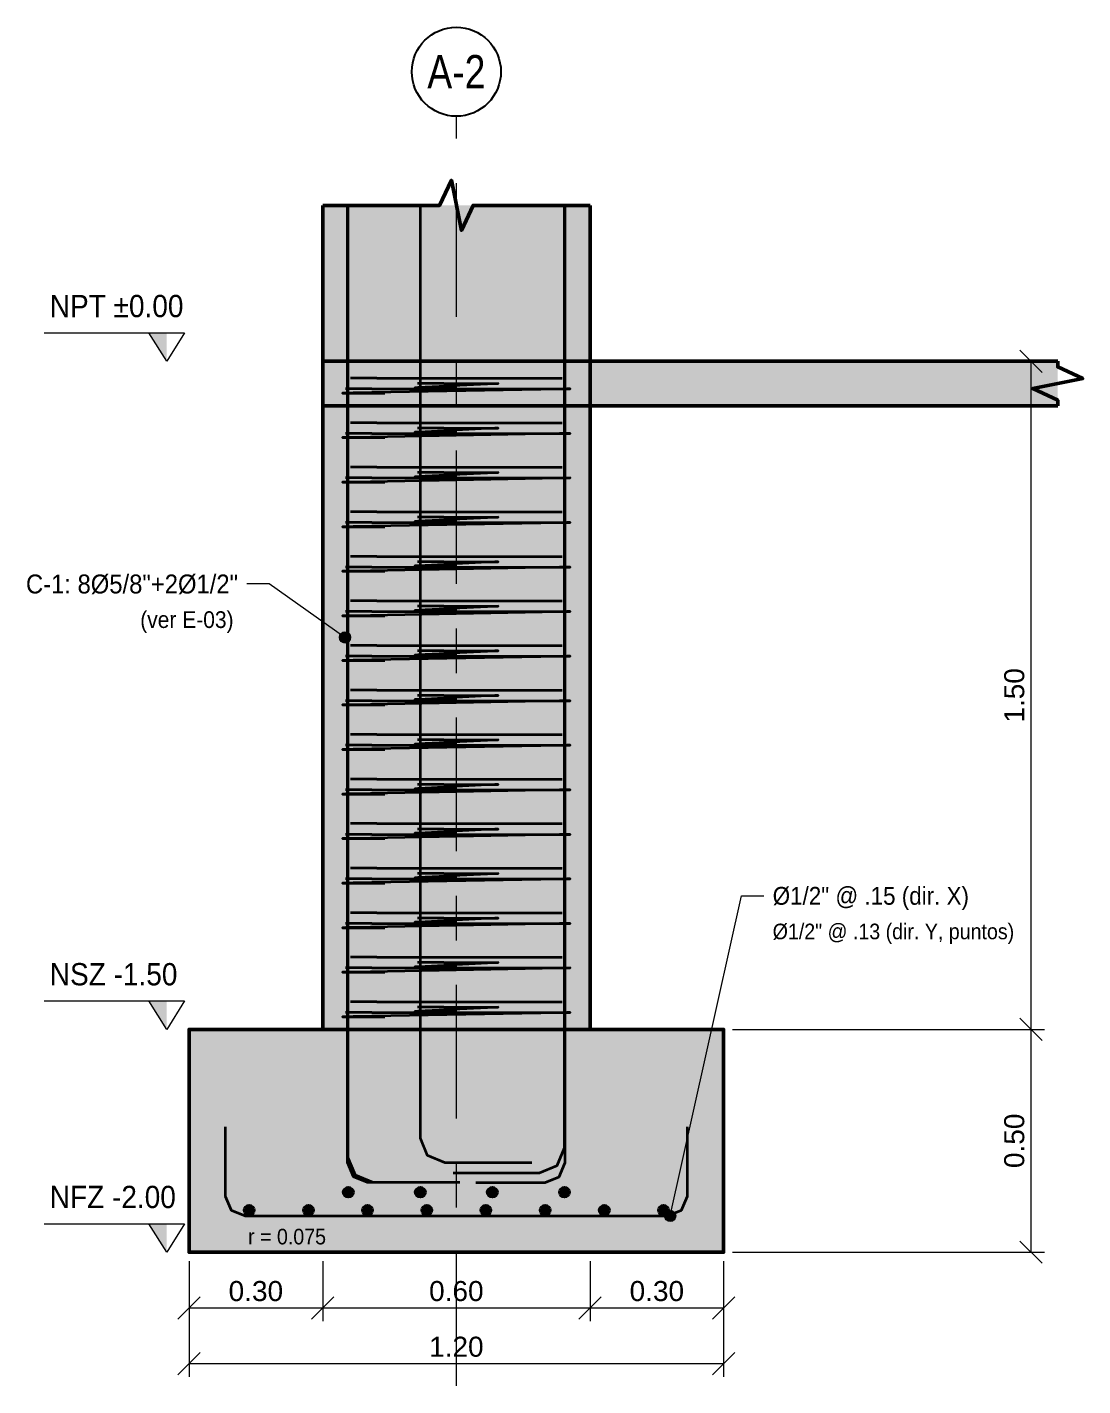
# Model space of a CAD drawing. Header units: metres. Extents: x -2 to 410, y -3 to 21.
# Drawn here: x 99.637 to 102.006, y 17.7 to 20.75 of the extents above; entities that cross this region are included whole.
import ezdxf
from ezdxf.enums import TextEntityAlignment as Align

# ---------------------------------------------------------------- set-up
doc = ezdxf.new("R2010")
doc.units = ezdxf.units.M
doc.linetypes.add('EJE25', pattern=[0.4375, 0.3, -0.05, 0.0375, -0.05])
for name, color, linetype, lineweight in [('E-ACERO', 1, 'Continuous', 35), ('E-ACERO-TXT', 7, 'Continuous', 18), ('E-CORTE', 7, 'Continuous', 50), ('E-CORTE-ACH', 254, 'Continuous', 0), ('E-COTA', 7, 'Continuous', 13), ('E-EJES', 1, 'Continuous', 18), ('E-EJES-ID', 7, 'Continuous', 25), ('E-NIVEL', 7, 'Continuous', 18)]:
    doc.layers.add(name, color=color, linetype=linetype, lineweight=lineweight)
doc.styles.add('ARIAL', font='arial.ttf')
doc.dimstyles.new('COTA25', dxfattribs={"dimtxt": 0.045, "dimasz": 0.03, "dimexe": 0.03, "dimexo": 0.02, "dimgap": 0.015, "dimtad": 1, "dimzin": 0, "dimdsep": 46, "dimtxsty": 'ARIAL', "dimtsz": 0.025, "dimcen": 2.5, "dimclrd": 7, "dimclre": 7, "dimclrt": 7, "dimazin": 3, "dimtfac": 1, "dimtmove": 2, "dimatfit": 3, "dimlwd": 13, "dimlwe": 13})

msp = doc.modelspace()

# ---------------------------------------------------------------- hatches: boundary and pattern name
at = {"layer": 'E-ACERO'}
h = msp.add_hatch(color=256, dxfattribs=at)
edge = h.paths.add_edge_path()
edge.add_arc((100.3575, 18.1345), 0.0113, 0, 360)
h = msp.add_hatch(color=256, dxfattribs=at)
edge = h.paths.add_edge_path()
edge.add_arc((100.5192, 18.1345), 0.0113, 0, 360)
h = msp.add_hatch(color=256, dxfattribs=at)
edge = h.paths.add_edge_path()
edge.add_arc((100.6808, 18.1345), 0.0113, 0, 360)
h = msp.add_hatch(color=256, dxfattribs=at)
edge = h.paths.add_edge_path()
edge.add_arc((100.8425, 18.1345), 0.0113, 0, 360)
h = msp.add_hatch(color=256, dxfattribs=at)
edge = h.paths.add_edge_path()
edge.add_arc((100.135, 18.0941), 0.0113, 0, 360)
h = msp.add_hatch(color=256, dxfattribs=at)
edge = h.paths.add_edge_path()
edge.add_arc((100.2679, 18.0941), 0.0113, 0, 360)
h = msp.add_hatch(color=256, dxfattribs=at)
edge = h.paths.add_edge_path()
edge.add_arc((100.4007, 18.0941), 0.0113, 0, 360)
h = msp.add_hatch(color=256, dxfattribs=at)
edge = h.paths.add_edge_path()
edge.add_arc((100.5336, 18.0941), 0.0113, 0, 360)
h = msp.add_hatch(color=256, dxfattribs=at)
edge = h.paths.add_edge_path()
edge.add_arc((100.6664, 18.0941), 0.0113, 0, 360)
h = msp.add_hatch(color=256, dxfattribs=at)
edge = h.paths.add_edge_path()
edge.add_arc((100.7993, 18.0941), 0.0113, 0, 360)
h = msp.add_hatch(color=256, dxfattribs=at)
edge = h.paths.add_edge_path()
edge.add_arc((100.9321, 18.0941), 0.0113, 0, 360)
h = msp.add_hatch(color=256, dxfattribs=at)
edge = h.paths.add_edge_path()
edge.add_arc((101.065, 18.0941), 0.0113, 0, 360)
at = {"layer": 'E-ACERO-TXT'}
h = msp.add_hatch(color=256, dxfattribs=at)
edge = h.paths.add_edge_path()
edge.add_arc((100.35, 19.38), 0.0125, 0, 360)
h = msp.add_hatch(color=256, dxfattribs=at)
edge = h.paths.add_edge_path()
edge.add_arc((101.08, 18.0813), 0.0125, 0, 360)
at = {"layer": 'E-CORTE-ACH'}
for points in [[(100.3, 20.35), (100.9, 20.35), (100.9, 20), (100.7359, 20), (100.436, 20), (100.3, 20)], [(100.3, 19.9), (100.3, 19.906), (100.3, 20), (101.95, 20), (101.95, 19.9)], [(100.3, 19.2502), (100.3, 20), (100.6001, 20), (100.9, 20), (100.9, 19.2498), (100.9, 18.5), (100.6001, 18.5), (100.3, 18.5)], [(100, 18.25), (100, 18.5), (100.6, 18.5), (101.2, 18.5), (101.2, 18.25), (101.2, 18), (100.6, 18), (100, 18)]]:
    msp.add_hatch(color=256, dxfattribs=at).paths.add_polyline_path(points)
at = {"layer": 'E-NIVEL'}
for points in [[(99.95, 20), (99.91, 20.064), (99.95, 20.064)], [(99.95, 18.5), (99.91, 18.564), (99.95, 18.564)], [(99.95, 18), (99.91, 18.064), (99.95, 18.064)]]:
    msp.add_hatch(color=7, dxfattribs=at).paths.add_polyline_path(points)

# ---------------------------------------------------------------- linework, layer by layer
at = {"layer": 'E-ACERO'}
for points in [[(100.5559, 18.1565), (100.4003, 18.1565), (100.3689, 18.1695), (100.3559, 18.201), (100.3559, 20.35)], [(100.6075, 18.1565), (100.413, 18.1565), (100.3737, 18.1728), (100.3575, 18.2121), (100.3575, 20.35)], [(100.7692, 18.2005), (100.5747, 18.2005), (100.5354, 18.2168), (100.5192, 18.2561), (100.5192, 20.35)], [(100.5925, 18.1785), (100.787, 18.1785), (100.8263, 18.1948), (100.8425, 18.2341), (100.8425, 20.35)], [(100.6441, 18.1565), (100.7997, 18.1565), (100.8311, 18.1695), (100.8441, 18.201), (100.8441, 20.35)], [(100.3676, 19.962), (100.3625, 19.962)], [(100.3845, 19.962), (100.3676, 19.962)], [(100.4215, 19.962), (100.3845, 19.962)], [(100.4215, 19.962), (100.7785, 19.962)], [(100.5721, 19.95), (100.6697, 19.95), (100.6866, 19.95), (100.6935, 19.95), (100.6866, 19.9496), (100.6698, 19.9488), (100.5302, 19.9417), (100.5134, 19.9408), (100.5065, 19.9405), (100.5212, 19.9405), (100.5471, 19.9405), (100.601, 19.9405)], [(100.5182, 19.95), (100.513, 19.95)], [(100.535, 19.95), (100.5182, 19.95)], [(100.5721, 19.95), (100.535, 19.95)], [(100.7785, 19.962), (100.8156, 19.962)], [(100.8156, 19.962), (100.8324, 19.962)], [(100.8324, 19.962), (100.8375, 19.962)], [(100.4104, 19.938), (100.8314, 19.938), (100.8483, 19.938), (100.8552, 19.938), (100.8483, 19.9379), (100.8314, 19.9376), (100.3686, 19.9289), (100.3517, 19.9286), (100.3448, 19.9285), (100.3595, 19.9285), (100.3854, 19.9285), (100.4393, 19.9285)], [(100.3565, 19.938), (100.3513, 19.938)], [(100.3733, 19.938), (100.3565, 19.938)], [(100.4104, 19.938), (100.3733, 19.938)], [(100.3676, 19.862), (100.3625, 19.862)], [(100.3845, 19.862), (100.3676, 19.862)], [(100.4215, 19.862), (100.3845, 19.862)], [(100.4215, 19.862), (100.7785, 19.862)], [(100.7785, 19.862), (100.8156, 19.862)], [(100.8156, 19.862), (100.8324, 19.862)], [(100.8324, 19.862), (100.8375, 19.862)], [(100.4104, 19.838), (100.8314, 19.838), (100.8483, 19.838), (100.8552, 19.838), (100.8483, 19.8379), (100.8314, 19.8376), (100.3686, 19.8289), (100.3517, 19.8286), (100.3448, 19.8285), (100.3595, 19.8285), (100.3854, 19.8285), (100.4393, 19.8285)], [(100.3565, 19.838), (100.3513, 19.838)], [(100.3733, 19.838), (100.3565, 19.838)], [(100.4104, 19.838), (100.3733, 19.838)], [(100.5721, 19.85), (100.6697, 19.85), (100.6866, 19.85), (100.6935, 19.85), (100.6866, 19.8496), (100.6698, 19.8488), (100.5302, 19.8417), (100.5134, 19.8408), (100.5065, 19.8405), (100.5212, 19.8405), (100.5471, 19.8405), (100.601, 19.8405)], [(100.5182, 19.85), (100.513, 19.85)], [(100.535, 19.85), (100.5182, 19.85)], [(100.5721, 19.85), (100.535, 19.85)], [(100.4104, 19.738), (100.8314, 19.738), (100.8483, 19.738), (100.8552, 19.738), (100.8483, 19.7379), (100.8314, 19.7376), (100.3686, 19.7289), (100.3517, 19.7286), (100.3448, 19.7285), (100.3595, 19.7285), (100.3854, 19.7285), (100.4393, 19.7285)], [(100.3565, 19.738), (100.3513, 19.738)], [(100.3733, 19.738), (100.3565, 19.738)], [(100.3676, 19.762), (100.3625, 19.762)], [(100.3845, 19.762), (100.3676, 19.762)], [(100.4104, 19.738), (100.3733, 19.738)], [(100.4215, 19.762), (100.3845, 19.762)], [(100.4215, 19.762), (100.7785, 19.762)], [(100.5721, 19.75), (100.6697, 19.75), (100.6866, 19.75), (100.6935, 19.75), (100.6866, 19.7496), (100.6698, 19.7488), (100.5302, 19.7417), (100.5134, 19.7408), (100.5065, 19.7405), (100.5212, 19.7405), (100.5471, 19.7405), (100.601, 19.7405)], [(100.5182, 19.75), (100.513, 19.75)], [(100.535, 19.75), (100.5182, 19.75)], [(100.5721, 19.75), (100.535, 19.75)], [(100.7785, 19.762), (100.8156, 19.762)], [(100.8156, 19.762), (100.8324, 19.762)], [(100.8324, 19.762), (100.8375, 19.762)], [(100.3676, 19.662), (100.3625, 19.662)], [(100.3845, 19.662), (100.3676, 19.662)], [(100.4215, 19.662), (100.3845, 19.662)], [(100.4215, 19.662), (100.7785, 19.662)], [(100.5721, 19.65), (100.6697, 19.65), (100.6866, 19.65), (100.6935, 19.65), (100.6866, 19.6496), (100.6698, 19.6488), (100.5302, 19.6417), (100.5134, 19.6408), (100.5065, 19.6405), (100.5212, 19.6405), (100.5471, 19.6405), (100.601, 19.6405)], [(100.5182, 19.65), (100.513, 19.65)], [(100.535, 19.65), (100.5182, 19.65)], [(100.5721, 19.65), (100.535, 19.65)], [(100.7785, 19.662), (100.8156, 19.662)], [(100.8156, 19.662), (100.8324, 19.662)], [(100.8324, 19.662), (100.8375, 19.662)], [(100.4104, 19.638), (100.8314, 19.638), (100.8483, 19.638), (100.8552, 19.638), (100.8483, 19.6379), (100.8314, 19.6376), (100.3686, 19.6289), (100.3517, 19.6286), (100.3448, 19.6285), (100.3595, 19.6285), (100.3854, 19.6285), (100.4393, 19.6285)], [(100.3565, 19.638), (100.3513, 19.638)], [(100.3733, 19.638), (100.3565, 19.638)], [(100.4104, 19.638), (100.3733, 19.638)], [(100.3676, 19.562), (100.3625, 19.562)], [(100.3845, 19.562), (100.3676, 19.562)], [(100.4215, 19.562), (100.3845, 19.562)], [(100.4215, 19.562), (100.7785, 19.562)], [(100.7785, 19.562), (100.8156, 19.562)], [(100.8156, 19.562), (100.8324, 19.562)], [(100.8324, 19.562), (100.8375, 19.562)], [(100.4104, 19.538), (100.8314, 19.538), (100.8483, 19.538), (100.8552, 19.538), (100.8483, 19.5379), (100.8314, 19.5376), (100.3686, 19.5289), (100.3517, 19.5286), (100.3448, 19.5285), (100.3595, 19.5285), (100.3854, 19.5285), (100.4393, 19.5285)], [(100.3565, 19.538), (100.3513, 19.538)], [(100.3733, 19.538), (100.3565, 19.538)], [(100.4104, 19.538), (100.3733, 19.538)], [(100.5721, 19.55), (100.6697, 19.55), (100.6866, 19.55), (100.6935, 19.55), (100.6866, 19.5496), (100.6698, 19.5488), (100.5302, 19.5417), (100.5134, 19.5408), (100.5065, 19.5405), (100.5212, 19.5405), (100.5471, 19.5405), (100.601, 19.5405)], [(100.5182, 19.55), (100.513, 19.55)], [(100.535, 19.55), (100.5182, 19.55)], [(100.5721, 19.55), (100.535, 19.55)], [(100.3676, 19.462), (100.3625, 19.462)], [(100.3845, 19.462), (100.3676, 19.462)], [(100.4215, 19.462), (100.3845, 19.462)], [(100.4215, 19.462), (100.7785, 19.462)], [(100.7785, 19.462), (100.8156, 19.462)], [(100.8156, 19.462), (100.8324, 19.462)], [(100.8324, 19.462), (100.8375, 19.462)], [(100.4104, 19.438), (100.8314, 19.438), (100.8483, 19.438), (100.8552, 19.438), (100.8483, 19.4379), (100.8314, 19.4376), (100.3686, 19.4289), (100.3517, 19.4286), (100.3448, 19.4285), (100.3595, 19.4285), (100.3854, 19.4285), (100.4393, 19.4285)], [(100.3565, 19.438), (100.3513, 19.438)], [(100.3733, 19.438), (100.3565, 19.438)], [(100.4104, 19.438), (100.3733, 19.438)], [(100.5721, 19.45), (100.6697, 19.45), (100.6866, 19.45), (100.6935, 19.45), (100.6866, 19.4496), (100.6698, 19.4488), (100.5302, 19.4417), (100.5134, 19.4408), (100.5065, 19.4405), (100.5212, 19.4405), (100.5471, 19.4405), (100.601, 19.4405)], [(100.5182, 19.45), (100.513, 19.45)], [(100.535, 19.45), (100.5182, 19.45)], [(100.5721, 19.45), (100.535, 19.45)], [(100.4104, 19.338), (100.8314, 19.338), (100.8483, 19.338), (100.8552, 19.338), (100.8483, 19.3379), (100.8314, 19.3376), (100.3686, 19.3289), (100.3517, 19.3286), (100.3448, 19.3285), (100.3595, 19.3285), (100.3854, 19.3285), (100.4393, 19.3285)], [(100.3565, 19.338), (100.3513, 19.338)], [(100.3733, 19.338), (100.3565, 19.338)], [(100.3676, 19.362), (100.3625, 19.362)], [(100.3845, 19.362), (100.3676, 19.362)], [(100.4104, 19.338), (100.3733, 19.338)], [(100.4215, 19.362), (100.3845, 19.362)], [(100.4215, 19.362), (100.7785, 19.362)], [(100.5721, 19.35), (100.6697, 19.35), (100.6866, 19.35), (100.6935, 19.35), (100.6866, 19.3496), (100.6698, 19.3488), (100.5302, 19.3417), (100.5134, 19.3408), (100.5065, 19.3405), (100.5212, 19.3405), (100.5471, 19.3405), (100.601, 19.3405)], [(100.5182, 19.35), (100.513, 19.35)], [(100.535, 19.35), (100.5182, 19.35)], [(100.5721, 19.35), (100.535, 19.35)], [(100.7785, 19.362), (100.8156, 19.362)], [(100.8156, 19.362), (100.8324, 19.362)], [(100.8324, 19.362), (100.8375, 19.362)], [(100.3676, 19.262), (100.3625, 19.262)], [(100.3845, 19.262), (100.3676, 19.262)], [(100.4215, 19.262), (100.3845, 19.262)], [(100.4215, 19.262), (100.7785, 19.262)], [(100.5721, 19.25), (100.6697, 19.25), (100.6866, 19.25), (100.6935, 19.25), (100.6866, 19.2496), (100.6698, 19.2488), (100.5302, 19.2417), (100.5134, 19.2408), (100.5065, 19.2405), (100.5212, 19.2405), (100.5471, 19.2405), (100.601, 19.2405)], [(100.5182, 19.25), (100.513, 19.25)], [(100.535, 19.25), (100.5182, 19.25)], [(100.5721, 19.25), (100.535, 19.25)], [(100.7785, 19.262), (100.8156, 19.262)], [(100.8156, 19.262), (100.8324, 19.262)], [(100.8324, 19.262), (100.8375, 19.262)], [(100.4104, 19.238), (100.8314, 19.238), (100.8483, 19.238), (100.8552, 19.238), (100.8483, 19.2379), (100.8314, 19.2376), (100.3686, 19.2289), (100.3517, 19.2286), (100.3448, 19.2285), (100.3595, 19.2285), (100.3854, 19.2285), (100.4393, 19.2285)], [(100.3565, 19.238), (100.3513, 19.238)], [(100.3733, 19.238), (100.3565, 19.238)], [(100.4104, 19.238), (100.3733, 19.238)], [(100.3676, 19.162), (100.3625, 19.162)], [(100.3845, 19.162), (100.3676, 19.162)], [(100.4215, 19.162), (100.3845, 19.162)], [(100.4215, 19.162), (100.7785, 19.162)], [(100.7785, 19.162), (100.8156, 19.162)], [(100.8156, 19.162), (100.8324, 19.162)], [(100.8324, 19.162), (100.8375, 19.162)], [(100.4104, 19.138), (100.8314, 19.138), (100.8483, 19.138), (100.8552, 19.138), (100.8483, 19.1379), (100.8314, 19.1376), (100.3686, 19.1289), (100.3517, 19.1286), (100.3448, 19.1285), (100.3595, 19.1285), (100.3854, 19.1285), (100.4393, 19.1285)], [(100.3565, 19.138), (100.3513, 19.138)], [(100.3733, 19.138), (100.3565, 19.138)], [(100.4104, 19.138), (100.3733, 19.138)], [(100.5721, 19.15), (100.6697, 19.15), (100.6866, 19.15), (100.6935, 19.15), (100.6866, 19.1496), (100.6698, 19.1488), (100.5302, 19.1417), (100.5134, 19.1408), (100.5065, 19.1405), (100.5212, 19.1405), (100.5471, 19.1405), (100.601, 19.1405)], [(100.5182, 19.15), (100.513, 19.15)], [(100.535, 19.15), (100.5182, 19.15)], [(100.5721, 19.15), (100.535, 19.15)], [(100.4104, 19.038), (100.8314, 19.038), (100.8483, 19.038), (100.8552, 19.038), (100.8483, 19.0379), (100.8314, 19.0376), (100.3686, 19.0289), (100.3517, 19.0286), (100.3448, 19.0285), (100.3595, 19.0285), (100.3854, 19.0285), (100.4393, 19.0285)], [(100.3565, 19.038), (100.3513, 19.038)], [(100.3733, 19.038), (100.3565, 19.038)], [(100.3676, 19.062), (100.3625, 19.062)], [(100.3845, 19.062), (100.3676, 19.062)], [(100.4104, 19.038), (100.3733, 19.038)], [(100.4215, 19.062), (100.3845, 19.062)], [(100.4215, 19.062), (100.7785, 19.062)], [(100.5721, 19.05), (100.6697, 19.05), (100.6866, 19.05), (100.6935, 19.05), (100.6866, 19.0496), (100.6698, 19.0488), (100.5302, 19.0417), (100.5134, 19.0408), (100.5065, 19.0405), (100.5212, 19.0405), (100.5471, 19.0405), (100.601, 19.0405)], [(100.5182, 19.05), (100.513, 19.05)], [(100.535, 19.05), (100.5182, 19.05)], [(100.5721, 19.05), (100.535, 19.05)], [(100.7785, 19.062), (100.8156, 19.062)], [(100.8156, 19.062), (100.8324, 19.062)], [(100.8324, 19.062), (100.8375, 19.062)], [(100.3676, 18.962), (100.3625, 18.962)], [(100.3845, 18.962), (100.3676, 18.962)], [(100.4215, 18.962), (100.3845, 18.962)], [(100.4215, 18.962), (100.7785, 18.962)], [(100.5721, 18.95), (100.6697, 18.95), (100.6866, 18.95), (100.6935, 18.95), (100.6866, 18.9496), (100.6698, 18.9488), (100.5302, 18.9417), (100.5134, 18.9408), (100.5065, 18.9405), (100.5212, 18.9405), (100.5471, 18.9405), (100.601, 18.9405)], [(100.5182, 18.95), (100.513, 18.95)], [(100.535, 18.95), (100.5182, 18.95)], [(100.5721, 18.95), (100.535, 18.95)], [(100.7785, 18.962), (100.8156, 18.962)], [(100.8156, 18.962), (100.8324, 18.962)], [(100.8324, 18.962), (100.8375, 18.962)], [(100.4104, 18.938), (100.8314, 18.938), (100.8483, 18.938), (100.8552, 18.938), (100.8483, 18.9379), (100.8314, 18.9376), (100.3686, 18.9289), (100.3517, 18.9286), (100.3448, 18.9285), (100.3595, 18.9285), (100.3854, 18.9285), (100.4393, 18.9285)], [(100.3565, 18.938), (100.3513, 18.938)], [(100.3733, 18.938), (100.3565, 18.938)], [(100.4104, 18.938), (100.3733, 18.938)], [(100.3676, 18.862), (100.3625, 18.862)], [(100.3845, 18.862), (100.3676, 18.862)], [(100.4215, 18.862), (100.3845, 18.862)], [(100.4215, 18.862), (100.7785, 18.862)], [(100.5721, 18.85), (100.6697, 18.85), (100.6866, 18.85), (100.6935, 18.85), (100.6866, 18.8496), (100.6698, 18.8488), (100.5302, 18.8417), (100.5134, 18.8408), (100.5065, 18.8405), (100.5212, 18.8405), (100.5471, 18.8405), (100.601, 18.8405)], [(100.5182, 18.85), (100.513, 18.85)], [(100.535, 18.85), (100.5182, 18.85)], [(100.5721, 18.85), (100.535, 18.85)], [(100.7785, 18.862), (100.8156, 18.862)], [(100.8156, 18.862), (100.8324, 18.862)], [(100.8324, 18.862), (100.8375, 18.862)], [(100.4104, 18.838), (100.8314, 18.838), (100.8483, 18.838), (100.8552, 18.838), (100.8483, 18.8379), (100.8314, 18.8376), (100.3686, 18.8289), (100.3517, 18.8286), (100.3448, 18.8285), (100.3595, 18.8285), (100.3854, 18.8285), (100.4393, 18.8285)], [(100.3565, 18.838), (100.3513, 18.838)], [(100.3733, 18.838), (100.3565, 18.838)], [(100.4104, 18.838), (100.3733, 18.838)], [(100.3676, 18.762), (100.3625, 18.762)], [(100.3845, 18.762), (100.3676, 18.762)], [(100.4215, 18.762), (100.3845, 18.762)], [(100.4215, 18.762), (100.7785, 18.762)], [(100.7785, 18.762), (100.8156, 18.762)], [(100.8156, 18.762), (100.8324, 18.762)], [(100.8324, 18.762), (100.8375, 18.762)], [(100.4104, 18.738), (100.8314, 18.738), (100.8483, 18.738), (100.8552, 18.738), (100.8483, 18.7379), (100.8314, 18.7376), (100.3686, 18.7289), (100.3517, 18.7286), (100.3448, 18.7285), (100.3595, 18.7285), (100.3854, 18.7285), (100.4393, 18.7285)], [(100.3565, 18.738), (100.3513, 18.738)], [(100.3733, 18.738), (100.3565, 18.738)], [(100.4104, 18.738), (100.3733, 18.738)], [(100.5721, 18.75), (100.6697, 18.75), (100.6866, 18.75), (100.6935, 18.75), (100.6866, 18.7496), (100.6698, 18.7488), (100.5302, 18.7417), (100.5134, 18.7408), (100.5065, 18.7405), (100.5212, 18.7405), (100.5471, 18.7405), (100.601, 18.7405)], [(100.5182, 18.75), (100.513, 18.75)], [(100.535, 18.75), (100.5182, 18.75)], [(100.5721, 18.75), (100.535, 18.75)], [(100.4104, 18.638), (100.8314, 18.638), (100.8483, 18.638), (100.8552, 18.638), (100.8483, 18.6379), (100.8314, 18.6376), (100.3686, 18.6289), (100.3517, 18.6286), (100.3448, 18.6285), (100.3595, 18.6285), (100.3854, 18.6285), (100.4393, 18.6285)], [(100.3565, 18.638), (100.3513, 18.638)], [(100.3733, 18.638), (100.3565, 18.638)], [(100.3676, 18.662), (100.3625, 18.662)], [(100.3845, 18.662), (100.3676, 18.662)], [(100.4104, 18.638), (100.3733, 18.638)], [(100.4215, 18.662), (100.3845, 18.662)], [(100.4215, 18.662), (100.7785, 18.662)], [(100.5721, 18.65), (100.6697, 18.65), (100.6866, 18.65), (100.6935, 18.65), (100.6866, 18.6496), (100.6698, 18.6488), (100.5302, 18.6417), (100.5134, 18.6408), (100.5065, 18.6405), (100.5212, 18.6405), (100.5471, 18.6405), (100.601, 18.6405)], [(100.5182, 18.65), (100.513, 18.65)], [(100.535, 18.65), (100.5182, 18.65)], [(100.5721, 18.65), (100.535, 18.65)], [(100.7785, 18.662), (100.8156, 18.662)], [(100.8156, 18.662), (100.8324, 18.662)], [(100.8324, 18.662), (100.8375, 18.662)], [(100.3676, 18.562), (100.3625, 18.562)], [(100.3845, 18.562), (100.3676, 18.562)], [(100.4215, 18.562), (100.3845, 18.562)], [(100.4215, 18.562), (100.7785, 18.562)], [(100.5721, 18.55), (100.6697, 18.55), (100.6866, 18.55), (100.6935, 18.55), (100.6866, 18.5496), (100.6698, 18.5488), (100.5302, 18.5417), (100.5134, 18.5408), (100.5065, 18.5405), (100.5212, 18.5405), (100.5471, 18.5405), (100.601, 18.5405)], [(100.5182, 18.55), (100.513, 18.55)], [(100.535, 18.55), (100.5182, 18.55)], [(100.5721, 18.55), (100.535, 18.55)], [(100.7785, 18.562), (100.8156, 18.562)], [(100.8156, 18.562), (100.8324, 18.562)], [(100.8324, 18.562), (100.8375, 18.562)], [(100.4104, 18.538), (100.8314, 18.538), (100.8483, 18.538), (100.8552, 18.538), (100.8483, 18.5379), (100.8314, 18.5376), (100.3686, 18.5289), (100.3517, 18.5286), (100.3448, 18.5285), (100.3595, 18.5285), (100.3854, 18.5285), (100.4393, 18.5285)], [(100.3565, 18.538), (100.3513, 18.538)], [(100.3733, 18.538), (100.3565, 18.538)], [(100.4104, 18.538), (100.3733, 18.538)], [(100.0814, 18.2814), (100.0814, 18.1258), (100.0944, 18.0944), (100.1258, 18.0813), (101.0742, 18.0813), (101.1056, 18.0944), (101.1187, 18.1258), (101.1187, 18.2814)], [(100.0814, 18.2814), (100.0814, 18.1258), (100.0944, 18.0944), (100.1258, 18.0813), (101.0742, 18.0813), (101.1056, 18.0944), (101.1187, 18.1258), (101.1187, 18.2814)], [(100.0814, 18.2814), (100.0814, 18.1258), (100.0944, 18.0944), (100.1258, 18.0813), (101.0742, 18.0813), (101.1056, 18.0944), (101.1187, 18.1258), (101.1187, 18.2814)], [(100.0814, 18.2814), (100.0814, 18.1258), (100.0944, 18.0944), (100.1258, 18.0813), (101.0742, 18.0813), (101.1056, 18.0944), (101.1187, 18.1258), (101.1187, 18.2814)]]:
    msp.add_lwpolyline(points, dxfattribs=at)
for centre in [(100.3575, 18.1345), (100.5192, 18.1345), (100.6808, 18.1345), (100.8425, 18.1345), (100.135, 18.0941), (100.2679, 18.0941), (100.4007, 18.0941), (100.5336, 18.0941), (100.6664, 18.0941), (100.7993, 18.0941), (100.9321, 18.0941), (101.065, 18.0941)]:
    msp.add_circle(centre, 0.0113, dxfattribs=at)
at = {"layer": 'E-ACERO-TXT'}
for points in [[(100.35, 19.38), (100.18, 19.5), (100.13, 19.5)], [(101.08, 18.0813), (101.24, 18.8), (101.29, 18.8)]]:
    msp.add_lwpolyline(points, dxfattribs=at)
for centre in [(100.35, 19.38), (101.08, 18.0813)]:
    msp.add_circle(centre, 0.0125, dxfattribs=at)
at = {"layer": 'E-CORTE'}
for points in [[(100.3, 20.35), (100.5625, 20.35), (100.5888, 20.4062), (100.6112, 20.2937), (100.6375, 20.3499), (100.9, 20.3499)], [(100.9, 20.3499), (100.9, 20), (100.7359, 20), (100.436, 20), (100.3, 20), (100.3, 20.3499)], [(100.3, 19.9), (100.3, 19.906), (100.3, 20), (101.9499, 20)], [(100.3, 19.2502), (100.3, 20), (100.6001, 20), (100.9, 20), (100.9, 19.2498), (100.9, 18.5), (100.6001, 18.5), (100.3, 18.5), (100.3, 19.2502)], [(101.9499, 20), (101.9499, 19.9875), (102.0061, 19.9612), (101.8936, 19.9387), (101.9499, 19.9125), (101.9499, 19.9)], [(101.9499, 19.9), (100.3, 19.9)], [(100, 18.25), (100, 18.5), (100.6, 18.5), (101.2, 18.5), (101.2, 18.25), (101.2, 18), (100.6, 18), (100, 18), (100, 18.25)]]:
    msp.add_lwpolyline(points, dxfattribs=at)
at = {"layer": 'E-EJES', "linetype": 'EJE25'}
msp.add_line((100.6, 17.7), (100.6, 20.55), dxfattribs=at)
at = {"layer": 'E-EJES-ID'}
msp.add_circle((100.6, 20.65), 0.1, dxfattribs=at)
at = {"layer": 'E-NIVEL'}
for p, q in [((99.675, 20.064), (99.99, 20.064)), ((99.675, 18.564), (99.99, 18.564)), ((99.675, 18.064), (99.99, 18.064))]:
    msp.add_line(p, q, dxfattribs=at)
for points in [[(99.95, 20), (99.91, 20.064), (99.99, 20.064)], [(99.95, 18.5), (99.91, 18.564), (99.99, 18.564)], [(99.95, 18), (99.91, 18.064), (99.99, 18.064)]]:
    msp.add_lwpolyline(points, close=True, dxfattribs=at)

# ---------------------------------------------------------------- texts
at = {"layer": 'E-ACERO-TXT', "style": 'ARIAL', "width": 0.9}
for s, height, p in [('C-1: 8Ø5/8"+2Ø1/2"', 0.0425, (100.11, 19.5)), ('(ver E-03)', 0.0375, (100.1, 19.42))]:
    msp.add_text(s, height=height, dxfattribs=at).set_placement(p, align=Align.MIDDLE_RIGHT)
for s, height, p in [('Ø1/2" @ .15 (dir. X)', 0.04, (101.31, 18.8)), ('Ø1/2" @ .13 (dir. Y, puntos)', 0.035, (101.31, 18.72))]:
    msp.add_text(s, height=height, dxfattribs=at).set_placement(p, align=Align.MIDDLE_LEFT)
msp.add_text('r = 0.075', height=0.035, dxfattribs=at).set_placement((100.22, 18.035), align=Align.MIDDLE_CENTER)
at = {"layer": 'E-EJES-ID', "style": 'ARIAL', "width": 0.8}
msp.add_text('A-2', height=0.075, dxfattribs=at).set_placement((100.6, 20.65), align=Align.MIDDLE_CENTER)
at = {"layer": 'E-NIVEL', "style": 'ARIAL', "width": 0.9}
for s, p in [('NPT ±0.00', (99.6875, 20.084)), ('NSZ -1.50', (99.6875, 18.584)), ('NFZ -2.00', (99.6875, 18.084))]:
    msp.add_text(s, height=0.05, dxfattribs=at).set_placement(p, align=Align.BOTTOM_LEFT)

# ---------------------------------------------------------------- dimensions: what is measured, and where the dimension line sits
at = {"layer": 'E-COTA'}
for base, p1, p2 in [((101.89, 18.5), (101.2, 18.5), (101.2, 20)), ((101.89, 18), (101.2, 18), (101.2, 18.5))]:
    msp.add_linear_dim(base=base, p1=p1, p2=p2, angle=90, dimstyle='COTA25', override={"dimdec": 2}, dxfattribs=at).render()
for base, p1, p2 in [((100, 17.875), (100, 18), (100.3, 18)), ((100, 17.75), (100, 18), (101.2, 18)), ((100.3, 17.875), (100.3, 18), (100.9, 18)), ((100.9, 17.875), (100.9, 18), (101.2, 18))]:
    msp.add_linear_dim(base=base, p1=p1, p2=p2, dimstyle='COTA25', override={"dimdec": 2}, dxfattribs=at).render()

doc.saveas('drawing.dxf')
